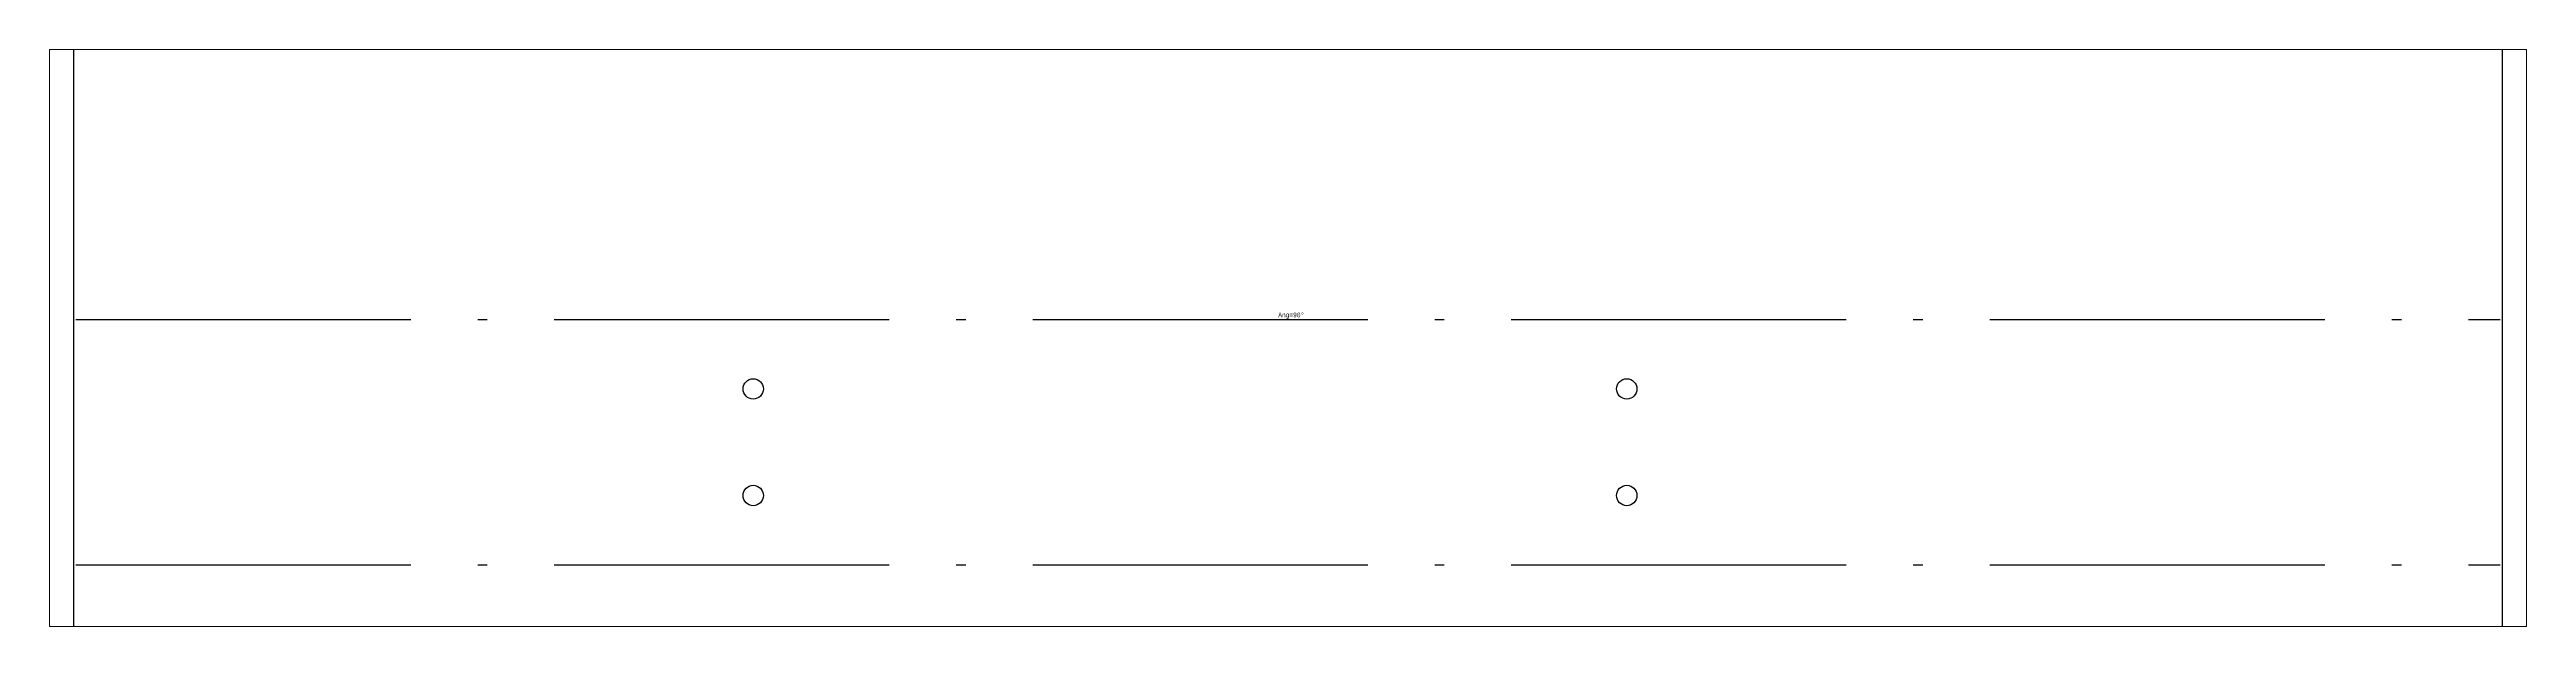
# Paper-space layout 'Layout1' of a CAD drawing. Header units: millimetres. Extents: x 0 to 257, y 68 to 127.
# The model-space entities are those that its viewports show. They can reach past a viewport. Long polylines and large blocks are cut down to what shows.
import ezdxf

# ---------------------------------------------------------------- set-up
doc = ezdxf.new("R2010")
doc.units = ezdxf.units.MM
doc.header["$LTSCALE"] = 25
doc.linetypes.add('DASHDOT', pattern=[1, 0.7, -0.14, 0.02, -0.14])
for name, color, linetype in [('3_Pezzi', 7, 'Continuous'), ('5_Bulloni', 7, 'Continuous'), ('98_Cartiglio', 7, 'Continuous')]:
    doc.layers.add(name, color=color, linetype=linetype)
doc.styles.add('SHX_Style', font='MONOTXT')

msp = doc.modelspace()

# ---------------------------------------------------------------- linework, layer by layer
at = {"layer": '3_Pezzi', "color": 3, "linetype": 'Continuous'}
for p, q in [((0, 9.6), (0, 150.1)), ((0, 150.1), (1251, 150.1)), ((1251, 150.1), (1251, 9.6)), ((0, -116.8), (0, 9.6)), ((1251, 9.6), (1251, -116.8)), ((0, -150.1), (0, -116.8)), ((1251, -116.8), (1251, -150.1)), ((1251, -150.1), (0, -150.1))]:
    msp.add_line(p, q, dxfattribs=at)
at = {"layer": '5_Bulloni', "color": 2, "linetype": 'Continuous'}
for centre in [(350, -26.2), (800, -26.2), (350, -81.1), (800, -81.1)]:
    msp.add_circle(centre, 5.25, dxfattribs=at)
at = {"layer": '98_Cartiglio', "color": 1, "linetype": 'DASHDOT', "ltscale": 0.4}
for p, q in [((1, 9.6), (1250, 9.6)), ((1, -116.8), (1250, -116.8))]:
    msp.add_line(p, q, dxfattribs=at)

# ---------------------------------------------------------------- texts
at = {"layer": '98_Cartiglio', "color": 2, "linetype": 'Continuous', "style": 'SHX_Style', "width": 0.8}
msp.add_text('Ang=90°', height=2.5, dxfattribs=at).set_placement((620.5, 10.6))

psp = doc.layouts.get("Layout1")

# ---------------------------------------------------------------- viewports
at = {"layer": '0'}
psp.add_viewport(center=(128.5, 97.5), size=(257, 59.8254), view_center_point=(625.5, 0), view_height=297.0345, dxfattribs=at)

doc.saveas('drawing.dxf')
